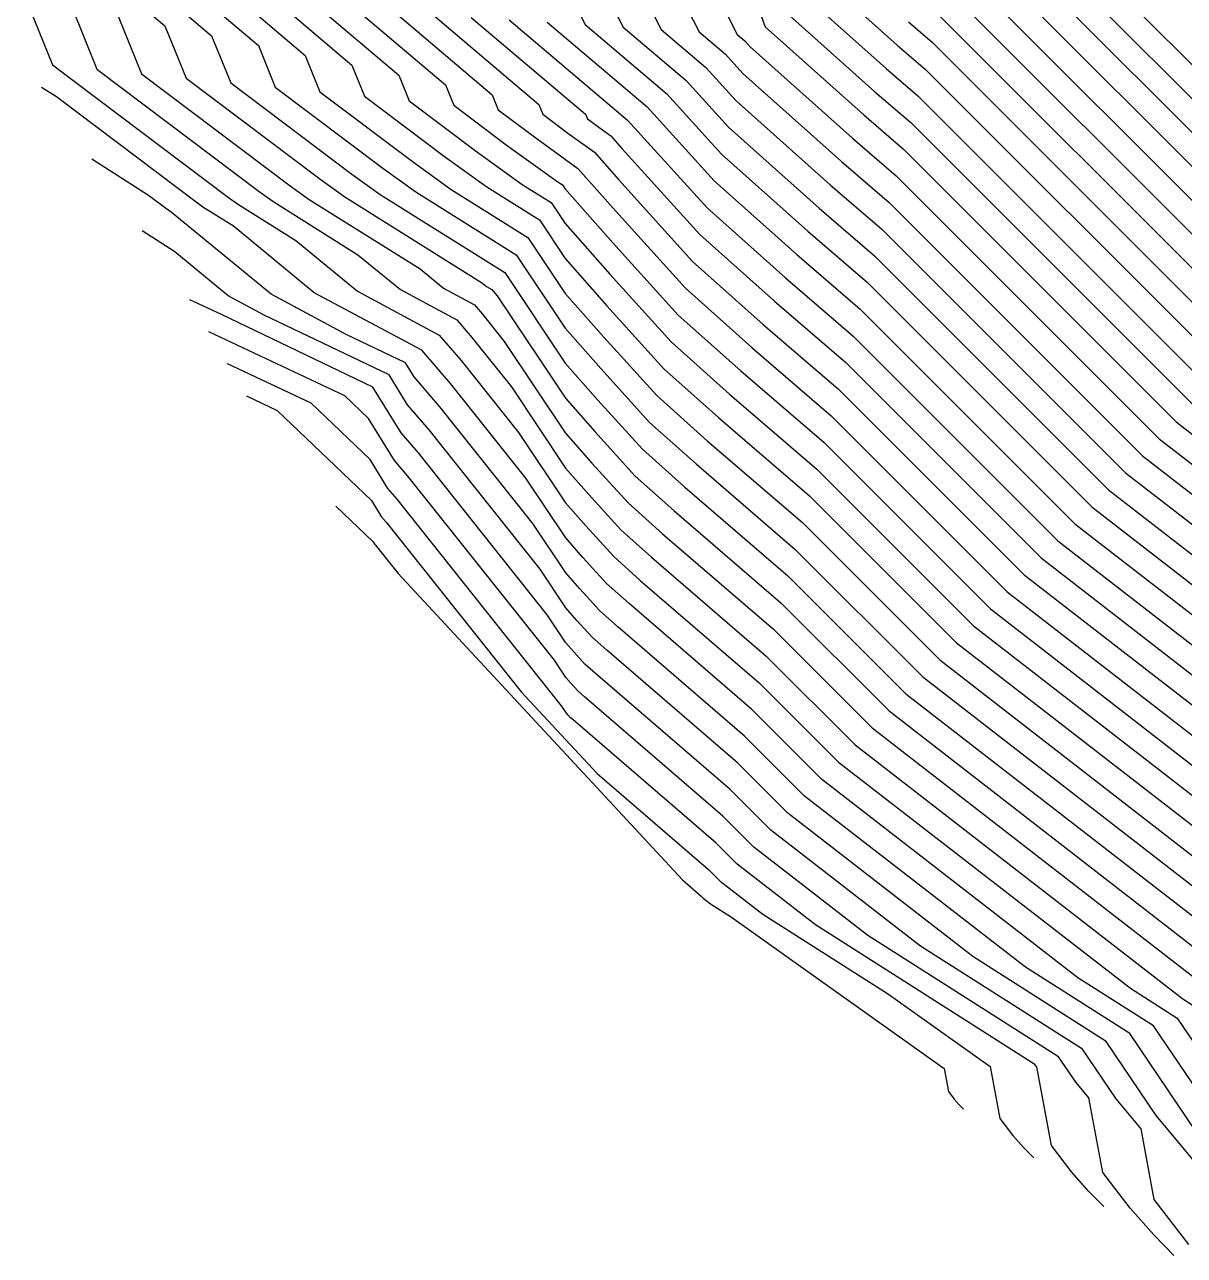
# Model space of a CAD drawing. Header units: metres. Extents: x -113 to 31, y -63 to 51.
# Drawn here: x -48.13 to -25.6, y -40.99 to -17.07 of the extents above; entities that cross this region are included whole.
import ezdxf

# ---------------------------------------------------------------- set-up
doc = ezdxf.new("R2010")
doc.units = ezdxf.units.M

msp = doc.modelspace()

# ---------------------------------------------------------------- linework, layer by layer
for p, q in [((-40.661, -4.657), (-34.289, -17.256)), ((-41.083, -5.237), (-35.027, -17.209)), ((-41.504, -5.816), (-35.766, -17.162)), ((-41.925, -6.396), (-36.504, -17.114)), ((-42.347, -6.976), (-37.242, -17.067)), ((-29.653, -14.302), (-22.477, -21.481)), ((-28.864, -14.432), (-22.149, -21.15)), ((-29.793, -14.82), (-22.806, -21.811)), ((-29.933, -15.339), (-23.134, -22.142)), ((-30.074, -15.858), (-23.462, -22.473)), ((-32.52, -16.265), (-31.177, -17.465)), ((-46.103, -16.501), (-45.407, -17.09)), ((-33.978, -16.457), (-33.742, -17.112)), ((-30.214, -16.376), (-23.79, -22.803)), ((-48.132, -16.517), (-47.594, -17.846)), ((-47.224, -16.708), (-46.727, -17.933)), ((-45.365, -16.548), (-44.499, -17.282)), ((-44.627, -16.595), (-43.59, -17.473)), ((-43.888, -16.643), (-42.682, -17.664)), ((-43.15, -16.69), (-41.774, -17.855)), ((-42.411, -16.737), (-40.865, -18.046)), ((-32.927, -16.548), (-31.394, -17.917)), ((-46.316, -16.899), (-45.861, -18.021)), ((-41.673, -16.784), (-39.957, -18.237)), ((-40.935, -16.831), (-39.049, -18.428)), ((-40.196, -16.878), (-38.14, -18.619)), ((-39.458, -16.926), (-37.232, -18.81)), ((-38.719, -16.973), (-36.416, -18.923)), ((-33.335, -16.83), (-31.611, -18.37)), ((-30.354, -16.895), (-24.118, -23.134)), ((-45.407, -17.09), (-44.994, -18.108)), ((-37.981, -17.02), (-36.037, -18.666)), ((-37.242, -17.067), (-35.657, -18.41)), ((-36.504, -17.114), (-35.277, -18.153)), ((-35.766, -17.162), (-34.898, -17.897)), ((-35.027, -17.209), (-34.518, -17.64)), ((-33.742, -17.112), (-31.828, -18.822)), ((-30.96, -17.013), (-30.495, -17.413)), ((-44.499, -17.282), (-44.128, -18.196)), ((-34.289, -17.256), (-34.138, -17.383)), ((-34.138, -17.383), (-34.037, -17.495)), ((-31.177, -17.465), (-30.635, -17.932)), ((-30.495, -17.413), (-24.446, -23.464)), ((-43.59, -17.473), (-43.262, -18.283)), ((-42.682, -17.664), (-42.395, -18.371)), ((-34.518, -17.64), (-34.177, -18.017)), ((-34.037, -17.495), (-32.045, -19.274)), ((-47.594, -17.846), (-44.173, -20.424)), ((-46.727, -17.933), (-43.573, -20.311)), ((-41.774, -17.855), (-41.529, -18.458)), ((-34.898, -17.897), (-34.316, -18.538)), ((-31.394, -17.917), (-30.775, -18.45)), ((-30.635, -17.932), (-24.774, -23.795)), ((-45.861, -18.021), (-42.974, -20.197)), ((-44.994, -18.108), (-42.374, -20.083)), ((-40.865, -18.046), (-40.663, -18.546)), ((-35.277, -18.153), (-34.456, -19.06)), ((-34.177, -18.017), (-32.263, -19.727)), ((-47.515, -18.471), (-47.804, -18.286)), ((-44.128, -18.196), (-41.774, -19.97)), ((-43.262, -18.283), (-41.175, -19.856)), ((-42.395, -18.371), (-40.575, -19.743)), ((-39.957, -18.237), (-39.796, -18.633)), ((-35.657, -18.41), (-34.595, -19.582)), ((-31.611, -18.37), (-30.916, -18.969)), ((-44.773, -20.538), (-47.515, -18.471)), ((-41.529, -18.458), (-39.975, -19.629)), ((-40.663, -18.546), (-39.376, -19.516)), ((-39.796, -18.633), (-38.776, -19.402)), ((-39.049, -18.428), (-38.93, -18.721)), ((-38.14, -18.619), (-38.064, -18.808)), ((-34.316, -18.538), (-32.48, -20.179)), ((-30.775, -18.45), (-25.103, -24.126)), ((-38.93, -18.721), (-38.177, -19.288)), ((-38.064, -18.808), (-37.577, -19.175)), ((-37.232, -18.81), (-37.197, -18.896)), ((-37.197, -18.896), (-36.977, -19.061)), ((-36.037, -18.666), (-34.735, -20.104)), ((-31.828, -18.822), (-31.056, -19.487)), ((-36.977, -19.061), (-36.745, -19.229)), ((-36.416, -18.923), (-34.874, -20.625)), ((-34.456, -19.06), (-32.697, -20.631)), ((-30.916, -18.969), (-25.431, -24.456)), ((-38.177, -19.288), (-37.381, -19.862)), ((-37.577, -19.175), (-37.063, -19.545)), ((-36.745, -19.229), (-36.531, -19.472)), ((-32.045, -19.274), (-31.196, -20.006)), ((-39.376, -19.516), (-38.464, -20.173)), ((-38.776, -19.402), (-37.775, -20.124)), ((-37.063, -19.545), (-36.589, -20.083)), ((-36.531, -19.472), (-35.013, -21.147)), ((-34.595, -19.582), (-32.914, -21.084)), ((-31.056, -19.487), (-25.759, -24.787)), ((-45.726, -20.385), (-46.828, -19.681)), ((-41.175, -19.856), (-40.533, -20.319)), ((-40.575, -19.743), (-39.843, -20.27)), ((-39.975, -19.629), (-39.154, -20.221)), ((-32.263, -19.727), (-31.337, -20.524)), ((-42.374, -20.083), (-41.911, -20.417)), ((-41.774, -19.97), (-41.222, -20.368)), ((-37.381, -19.862), (-36.647, -20.695)), ((-36.589, -20.083), (-35.153, -21.669)), ((-31.196, -20.006), (-26.087, -25.118)), ((-43.573, -20.311), (-43.29, -20.514)), ((-42.974, -20.197), (-42.601, -20.466)), ((-40.533, -20.319), (-38.58, -21.544)), ((-39.843, -20.27), (-38.355, -21.204)), ((-39.154, -20.221), (-38.13, -20.864)), ((-38.464, -20.173), (-37.905, -20.523)), ((-37.775, -20.124), (-37.68, -20.183)), ((-37.68, -20.183), (-37.634, -20.252)), ((-37.634, -20.252), (-36.705, -21.307)), ((-34.735, -20.104), (-33.131, -21.536)), ((-32.48, -20.179), (-31.477, -21.043)), ((-45.372, -20.651), (-45.726, -20.385)), ((-44.669, -20.612), (-44.773, -20.538)), ((-44.173, -20.424), (-43.98, -20.563)), ((-43.98, -20.563), (-42.864, -21.263)), ((-43.29, -20.514), (-41.656, -21.54)), ((-42.601, -20.466), (-40.447, -21.816)), ((-41.911, -20.417), (-39.238, -22.093)), ((-41.222, -20.368), (-38.805, -21.884)), ((-37.905, -20.523), (-37.632, -20.932)), ((-31.337, -20.524), (-26.415, -25.448)), ((-45.359, -20.661), (-45.372, -20.651)), ((-45.282, -20.709), (-45.359, -20.661)), ((-43.34, -22.308), (-45.282, -20.709)), ((-44.073, -20.986), (-44.669, -20.612)), ((-36.647, -20.695), (-35.292, -22.191)), ((-34.874, -20.625), (-33.348, -21.988)), ((-32.697, -20.631), (-31.617, -21.562)), ((-42.504, -22.278), (-44.073, -20.986)), ((-38.13, -20.864), (-37.631, -21.611)), ((-37.632, -20.932), (-36.763, -21.918)), ((-31.477, -21.043), (-26.743, -25.779)), ((-45.215, -21.482), (-45.851, -21.077)), ((-42.864, -21.263), (-41.668, -22.248)), ((-38.355, -21.204), (-37.63, -22.29)), ((-35.013, -21.147), (-33.566, -22.441)), ((-32.914, -21.084), (-31.758, -22.08)), ((-44.176, -22.338), (-45.215, -21.482)), ((-36.705, -21.307), (-35.432, -22.712)), ((-41.656, -21.54), (-40.832, -22.218)), ((-38.58, -21.544), (-37.628, -22.969)), ((-37.631, -21.611), (-36.821, -22.53)), ((-35.153, -21.669), (-33.783, -22.893)), ((-33.131, -21.536), (-31.898, -22.599)), ((-31.617, -21.562), (-27.072, -26.11)), ((-40.447, -21.816), (-39.995, -22.188)), ((-38.805, -21.884), (-37.627, -23.648)), ((-36.763, -21.918), (-35.571, -23.234)), ((-33.348, -21.988), (-32.038, -23.117)), ((-41.668, -22.248), (-40.075, -23.101)), ((-40.832, -22.218), (-39.735, -22.805)), ((-39.995, -22.188), (-39.394, -22.51)), ((-39.238, -22.093), (-39.159, -22.158)), ((-39.159, -22.158), (-39.054, -22.215)), ((-39.054, -22.215), (-39.026, -22.247)), ((-39.026, -22.247), (-38.952, -22.34)), ((-35.292, -22.191), (-34, -23.345)), ((-31.758, -22.08), (-27.4, -26.44)), ((-44.308, -22.702), (-44.921, -22.413)), ((-43.477, -22.712), (-44.176, -22.338)), ((-41.883, -23.088), (-43.34, -22.308)), ((-40.415, -23.396), (-42.504, -22.278)), ((-38.952, -22.34), (-37.626, -24.327)), ((-37.63, -22.29), (-36.879, -23.142)), ((-33.566, -22.441), (-32.179, -23.636)), ((-41.365, -24.111), (-44.308, -22.702)), ((-41.049, -23.874), (-43.477, -22.712)), ((-39.394, -22.51), (-39.234, -22.696)), ((-39.234, -22.696), (-38.813, -23.225)), ((-36.821, -22.53), (-35.711, -23.756)), ((-35.432, -22.712), (-34.217, -23.798)), ((-31.898, -22.599), (-27.728, -26.771)), ((-39.735, -22.805), (-39.442, -23.146)), ((-33.783, -22.893), (-32.319, -24.154)), ((-41.908, -24.284), (-44.555, -23.037)), ((-40.733, -23.638), (-41.883, -23.088)), ((-40.075, -23.101), (-39.65, -23.595)), ((-39.442, -23.146), (-38.674, -24.11)), ((-37.628, -22.969), (-36.937, -23.753)), ((-36.879, -23.142), (-35.85, -24.278)), ((-32.038, -23.117), (-28.056, -27.102)), ((-39.858, -24.044), (-40.415, -23.396)), ((-38.813, -23.225), (-37.624, -25.006)), ((-35.571, -23.234), (-34.434, -24.25)), ((-34, -23.345), (-32.459, -24.673)), ((-42.566, -24.425), (-44.188, -23.66)), ((-40.564, -23.914), (-40.733, -23.638)), ((-39.65, -23.595), (-38.535, -24.996)), ((-37.627, -23.648), (-36.995, -24.365)), ((-32.179, -23.636), (-28.384, -27.432)), ((-40.691, -24.456), (-41.049, -23.874)), ((-40.066, -24.493), (-40.564, -23.914)), ((-36.937, -23.753), (-35.99, -24.799)), ((-35.711, -23.756), (-34.651, -24.702)), ((-34.217, -23.798), (-32.6, -25.191)), ((-40.819, -24.999), (-41.365, -24.111)), ((-38.396, -25.881), (-39.858, -24.044)), ((-38.674, -24.11), (-37.623, -25.685)), ((-32.319, -24.154), (-28.712, -27.763)), ((-43.822, -24.284), (-43.224, -24.566)), ((-41.451, -24.721), (-41.908, -24.284)), ((-37.626, -24.327), (-37.053, -24.977)), ((-36.995, -24.365), (-36.129, -25.321)), ((-35.85, -24.278), (-34.869, -25.155)), ((-34.434, -24.25), (-32.74, -25.71)), ((-43.224, -24.566), (-41.391, -26.319)), ((-41.421, -25.52), (-42.566, -24.425)), ((-40.274, -24.942), (-40.691, -24.456)), ((-38.257, -26.766), (-40.066, -24.493)), ((-40.947, -25.542), (-41.451, -24.721)), ((-35.99, -24.799), (-35.086, -25.607)), ((-34.651, -24.702), (-32.88, -26.229)), ((-32.459, -24.673), (-29.04, -28.094)), ((-25.759, -24.787), (-21.869, -27.804)), ((-40.481, -25.392), (-40.819, -24.999)), ((-38.118, -27.652), (-40.274, -24.942)), ((-38.535, -24.996), (-37.622, -26.364)), ((-37.624, -25.006), (-37.111, -25.588)), ((-37.053, -24.977), (-36.269, -25.843)), ((-26.087, -25.118), (-22.039, -28.257)), ((-36.129, -25.321), (-35.303, -26.059)), ((-34.869, -25.155), (-33.021, -26.747)), ((-32.6, -25.191), (-29.369, -28.424)), ((-41.074, -26.084), (-41.421, -25.52)), ((-40.689, -25.841), (-40.947, -25.542)), ((-37.979, -28.537), (-40.481, -25.392)), ((-37.111, -25.588), (-36.408, -26.365)), ((-26.415, -25.448), (-22.208, -28.711)), ((-37.623, -25.685), (-37.169, -26.2)), ((-35.086, -25.607), (-33.161, -27.266)), ((-32.74, -25.71), (-29.697, -28.755)), ((-26.743, -25.779), (-22.378, -29.164)), ((-37.84, -29.422), (-40.689, -25.841)), ((-37.62, -27.043), (-38.396, -25.881)), ((-36.269, -25.843), (-35.52, -26.512)), ((-35.303, -26.059), (-33.301, -27.784)), ((-40.897, -26.29), (-41.074, -26.084)), ((-37.701, -30.308), (-40.897, -26.29)), ((-37.169, -26.2), (-36.548, -26.887)), ((-32.88, -26.229), (-30.025, -29.085)), ((-27.072, -26.11), (-22.548, -29.618)), ((-42.086, -26.424), (-41.361, -27.118)), ((-41.391, -26.319), (-41.202, -26.627)), ((-37.622, -26.364), (-37.227, -26.812)), ((-36.408, -26.365), (-35.737, -26.964)), ((-35.52, -26.512), (-33.442, -28.303)), ((-27.4, -26.44), (-22.717, -30.072)), ((-41.202, -26.627), (-41.105, -26.739)), ((-41.105, -26.739), (-38.483, -30.035)), ((-37.619, -27.722), (-38.257, -26.766)), ((-33.021, -26.747), (-30.353, -29.416)), ((-27.728, -26.771), (-22.887, -30.525)), ((-37.227, -26.812), (-36.687, -27.408)), ((-36.548, -26.887), (-35.954, -27.417)), ((-35.737, -26.964), (-33.582, -28.821)), ((-41.361, -27.118), (-41.329, -27.17)), ((-41.329, -27.17), (-41.313, -27.188)), ((-41.313, -27.188), (-40.876, -27.737)), ((-37.285, -27.423), (-37.62, -27.043)), ((-33.161, -27.266), (-30.681, -29.747)), ((-28.056, -27.102), (-23.057, -30.979)), ((-36.827, -27.93), (-37.285, -27.423)), ((-36.687, -27.408), (-36.171, -27.869)), ((-35.954, -27.417), (-33.722, -29.34)), ((-28.384, -27.432), (-23.226, -31.432)), ((-40.876, -27.737), (-35.352, -33.691)), ((-37.617, -28.401), (-38.118, -27.652)), ((-37.344, -28.035), (-37.619, -27.722)), ((-36.389, -28.321), (-36.827, -27.93)), ((-36.171, -27.869), (-33.863, -29.858)), ((-33.301, -27.784), (-31.009, -30.077)), ((-28.712, -27.763), (-23.396, -31.886)), ((-36.966, -28.452), (-37.344, -28.035)), ((-29.04, -28.094), (-23.566, -32.339)), ((-37.402, -28.647), (-37.617, -28.401)), ((-36.606, -28.774), (-36.966, -28.452)), ((-34.003, -30.377), (-36.389, -28.321)), ((-33.442, -28.303), (-31.338, -30.408)), ((-29.369, -28.424), (-23.735, -32.793)), ((-37.616, -29.081), (-37.979, -28.537)), ((-37.105, -28.974), (-37.402, -28.647)), ((-34.143, -30.895), (-36.606, -28.774)), ((-33.582, -28.821), (-31.666, -30.739)), ((-29.697, -28.755), (-23.905, -33.246)), ((-37.46, -29.258), (-37.616, -29.081)), ((-36.823, -29.226), (-37.105, -28.974)), ((-30.025, -29.085), (-24.075, -33.7)), ((-37.615, -29.76), (-37.84, -29.422)), ((-37.245, -29.495), (-37.46, -29.258)), ((-34.284, -31.414), (-36.823, -29.226)), ((-33.722, -29.34), (-31.994, -31.069)), ((-30.353, -29.416), (-24.244, -34.154)), ((-37.04, -29.678), (-37.245, -29.495)), ((-37.518, -29.87), (-37.615, -29.76)), ((-37.384, -30.017), (-37.518, -29.87)), ((-34.424, -31.933), (-37.04, -29.678)), ((-33.863, -29.858), (-32.322, -31.4)), ((-30.681, -29.747), (-24.414, -34.607)), ((-38.483, -30.035), (-37.009, -31.623)), ((-37.257, -30.131), (-37.384, -30.017)), ((-34.564, -32.451), (-37.257, -30.131)), ((-31.009, -30.077), (-24.584, -35.061)), ((-37.613, -30.439), (-37.701, -30.308)), ((-32.65, -31.731), (-34.003, -30.377)), ((-37.576, -30.482), (-37.613, -30.439)), ((-37.524, -30.539), (-37.576, -30.482)), ((-37.474, -30.583), (-37.524, -30.539)), ((-34.705, -32.97), (-37.474, -30.583)), ((-31.338, -30.408), (-24.753, -35.514)), ((-31.666, -30.739), (-24.923, -35.968)), ((-32.978, -32.061), (-34.143, -30.895)), ((-31.994, -31.069), (-25.63, -36.005)), ((-33.306, -32.392), (-34.284, -31.414)), ((-32.322, -31.4), (-26.649, -35.799)), ((-37.009, -31.623), (-34.845, -33.488)), ((-27.669, -35.594), (-32.65, -31.731)), ((-33.635, -32.723), (-34.424, -31.933)), ((-28.689, -35.388), (-32.978, -32.061)), ((-33.963, -33.053), (-34.564, -32.451)), ((-29.708, -35.182), (-33.306, -32.392)), ((-30.728, -34.977), (-33.635, -32.723)), ((-34.291, -33.384), (-34.705, -32.97)), ((-31.747, -34.771), (-33.963, -33.053)), ((-34.845, -33.488), (-34.619, -33.714)), ((-32.767, -34.566), (-34.291, -33.384)), ((-35.352, -33.691), (-34.985, -34.007)), ((-34.619, -33.714), (-33.787, -34.36)), ((-34.985, -34.007), (-34.947, -34.045)), ((-34.947, -34.045), (-34.806, -34.155)), ((-34.806, -34.155), (-34.396, -34.415)), ((-34.396, -34.415), (-30.265, -37.356)), ((-33.787, -34.36), (-31.367, -35.9)), ((-28.503, -37.28), (-32.767, -34.566)), ((-28.042, -37.13), (-31.747, -34.771)), ((-27.581, -36.98), (-30.728, -34.977)), ((-27.12, -36.83), (-29.708, -35.182)), ((-26.659, -36.68), (-28.689, -35.388)), ((-26.198, -36.53), (-27.669, -35.594)), ((-26.649, -35.799), (-25.738, -36.38)), ((-31.367, -35.9), (-29.37, -37.322)), ((-25.63, -36.005), (-25.277, -36.229)), ((-24.589, -38.908), (-26.198, -36.53)), ((-25.738, -36.38), (-23.811, -39.228)), ((-26.146, -38.269), (-27.12, -36.83)), ((-25.368, -38.589), (-26.659, -36.68)), ((-26.925, -37.95), (-27.581, -36.98)), ((-29.37, -37.322), (-29.183, -38.33)), ((-28.482, -37.31), (-28.503, -37.28)), ((-28.467, -37.328), (-28.482, -37.31)), ((-27.704, -37.63), (-28.042, -37.13)), ((-30.265, -37.356), (-30.182, -37.806)), ((-28.184, -38.855), (-28.467, -37.328)), ((-27.454, -37.93), (-27.704, -37.63)), ((-30.182, -37.806), (-30.069, -37.952)), ((-30.069, -37.952), (-29.972, -38.062)), ((-27.185, -39.38), (-27.454, -37.93)), ((-26.441, -38.531), (-26.925, -37.95)), ((-29.972, -38.062), (-29.889, -38.146)), ((-25.428, -39.132), (-26.146, -38.269)), ((-29.183, -38.33), (-28.93, -38.659)), ((-28.93, -38.659), (-28.713, -38.904)), ((-26.187, -39.904), (-26.441, -38.531)), ((-28.713, -38.904), (-28.527, -39.095)), ((-27.79, -39.365), (-28.184, -38.855)), ((-27.453, -39.747), (-27.79, -39.365)), ((-26.651, -40.071), (-27.185, -39.38)), ((-27.164, -40.043), (-27.453, -39.747)), ((-25.511, -40.778), (-26.187, -39.904)), ((-26.194, -40.59), (-26.651, -40.071)), ((-25.801, -40.991), (-26.194, -40.59))]:
    msp.add_line(p, q)

doc.saveas('drawing.dxf')
